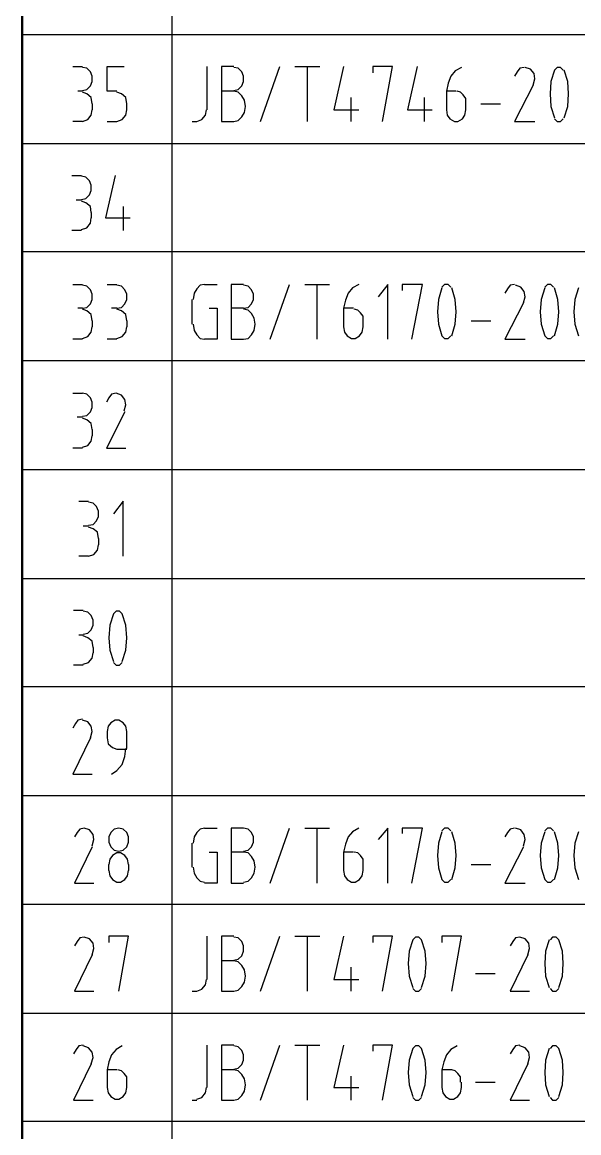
# Model space of a CAD drawing. Header units: millimetres. Extents: x -830 to 4759, y -3917 to 4295.
# Drawn here: x 2959 to 3369, y -1312 to -495 of the extents above; entities that cross this region are included whole.
import ezdxf

# ---------------------------------------------------------------- set-up
doc = ezdxf.new("R2010")
doc.units = ezdxf.units.MM
doc.layers.add('1', color=7, linetype='Continuous')

msp = doc.modelspace()

# ---------------------------------------------------------------- linework, layer by layer
at = {"layer": '1', "color": 0, "lineweight": 50}
for points in [[(2959.08, -423.51), (2959.08, -503.66)], [(2959.08, -503.66), (2959.08, -583.81)], [(2959.08, -583.81), (2959.08, -663.3)], [(2959.08, -663.3), (2959.08, -743.45)], [(2959.08, -743.45), (2959.08, -823.6)], [(2959.08, -823.6), (2959.08, -903.74)], [(2959.08, -903.74), (2959.08, -983.24)], [(2959.08, -983.24), (2959.08, -1063.39)], [(2959.08, -1063.39), (2959.08, -1143.53)], [(2959.08, -1143.53), (2959.08, -1223.68)], [(2959.08, -1223.68), (2959.08, -1303.17)], [(2959.08, -1303.17), (2959.08, -1382.67)]]:
    msp.add_lwpolyline(points, dxfattribs=at)
at = {"layer": '1', "color": 0, "lineweight": 25}
for points in [[(3069.2, -423.51), (3069.2, -503.66)], [(2959.08, -503.66), (4758.8, -503.66)], [(2959.08, -503.66), (4758.8, -503.66)], [(3069.2, -503.66), (3069.2, -583.81)], [(2996.23, -527.12), (3003.39, -527.12)], [(3003.39, -544.71), (3006.65, -544.06), (3009.26, -541.45), (3010.56, -538.2), (3010.56, -534.29), (3009.26, -531.03), (3006.65, -528.42), (3003.39, -527.77)], [(3028.81, -545.36), (3021.64, -545.36), (3021.64, -527.12), (3034.02, -527.12)], [(3095.27, -559.05), (3095.27, -527.12)], [(3114.82, -527.12), (3105.69, -527.12), (3105.69, -567.52)], [(3114.82, -544.71), (3118.07, -544.06), (3120.68, -541.45), (3121.98, -538.2), (3121.98, -534.29), (3120.68, -531.03), (3118.07, -528.42), (3114.82, -527.77)], [(3134.36, -567.52), (3148.7, -527.12)], [(3159.78, -527.12), (3178.02, -527.12)], [(3168.9, -567.52), (3168.9, -527.12)], [(3195.61, -527.12), (3188.45, -559.05), (3206.69, -559.05)], [(3224.29, -567.52), (3231.45, -527.12), (3217.12, -527.12), (3217.12, -531.68)], [(3249.7, -527.12), (3242.53, -559.05), (3260.77, -559.05)], [(3282.28, -527.77), (3277.72, -530.38), (3274.46, -534.29), (3272.5, -539.5), (3271.2, -545.36)], [(3328.54, -527.77), (3325.28, -528.42), (3323.33, -531.03), (3321.37, -534.29)], [(3335.06, -540.8), (3336.36, -536.24), (3335.71, -532.33), (3333.1, -529.07), (3329.19, -527.77)], [(3357.21, -529.73), (3355.26, -527.77), (3352.65, -527.77), (3350.7, -529.73), (3348.09, -538.2), (3347.44, -547.32), (3348.09, -556.44), (3350.7, -564.91)], [(3357.86, -564.91), (3360.47, -556.44), (3361.12, -547.32), (3360.47, -538.2), (3357.86, -529.73)], [(3003.39, -545.36), (3000.13, -545.36)], [(3010.56, -554.49), (3009.91, -549.93), (3006.65, -547.32), (3003.39, -546.02)], [(3035.97, -554.49), (3035.32, -549.93), (3032.06, -547.32), (3028.81, -546.02)], [(3114.82, -545.36), (3105.69, -545.36)], [(3114.82, -567.52), (3118.07, -566.87), (3120.68, -564.26), (3122.64, -561), (3123.29, -556.44), (3122.64, -551.88), (3120.68, -548.62), (3118.07, -546.02), (3114.82, -545.36)], [(3271.2, -545.36), (3271.2, -559.05)], [(3278.37, -545.36), (3271.2, -545.36)], [(3285.54, -554.49), (3285.54, -550.58), (3283.58, -547.97), (3281.63, -546.02), (3279.02, -545.36)], [(3335.06, -540.8), (3321.37, -567.52), (3336.36, -567.52)], [(3010.56, -554.49), (3010.56, -559.05)], [(3035.97, -559.05), (3035.97, -554.49)], [(3200.83, -549.93), (3200.83, -567.52)], [(3254.91, -549.93), (3254.91, -567.52)], [(3285.54, -559.05), (3285.54, -554.49)], [(3296.61, -554.49), (3310.95, -554.49)], [(3003.39, -567.52), (3007.3, -566.22), (3009.91, -562.96), (3010.56, -559.05)], [(3028.81, -567.52), (3032.71, -566.22), (3035.32, -562.96), (3035.97, -559.05)], [(3087.45, -567.52), (3091.36, -566.22), (3093.97, -562.96), (3094.62, -559.05)], [(3271.2, -559.05), (3271.85, -562.96), (3273.81, -565.56), (3277.06, -567.52), (3279.67, -567.52), (3282.93, -565.56), (3284.88, -562.96), (3285.54, -559.05)], [(3003.39, -567.52), (2996.23, -567.52)], [(3021.64, -567.52), (3028.81, -567.52)], [(3084.19, -567.52), (3087.45, -567.52)], [(3105.69, -567.52), (3114.82, -567.52)], [(3350.7, -565.56), (3352.65, -567.52), (3355.26, -567.52), (3357.21, -565.56)], [(2959.08, -583.81), (4758.8, -583.81)], [(2959.08, -583.81), (4758.8, -583.81)], [(3069.2, -583.81), (3069.2, -663.3)], [(2995.57, -607.27), (3002.74, -607.27)], [(3002.74, -624.86), (3006, -624.21), (3008.61, -621.6), (3009.91, -618.34), (3009.91, -614.43), (3008.61, -611.18), (3006, -608.57), (3002.74, -607.92)], [(3027.5, -607.27), (3020.33, -638.54), (3038.58, -638.54)], [(3002.74, -625.51), (2998.83, -625.51)], [(3009.91, -634.63), (3009.26, -630.07), (3006, -627.47), (3002.74, -626.16)], [(3009.91, -634.63), (3009.91, -638.54)], [(3033.37, -630.07), (3033.37, -647.67)], [(3002.74, -647.01), (3006.65, -645.71), (3009.26, -642.45), (3009.91, -638.54)], [(3002.74, -647.67), (2995.57, -647.67)], [(2959.08, -663.3), (4758.8, -663.3)], [(2959.08, -663.3), (4758.8, -663.3)], [(3069.2, -663.3), (3069.2, -743.45)], [(2996.23, -687.41), (3003.39, -687.41)], [(3003.39, -705.01), (3006.65, -704.35), (3009.26, -701.75), (3010.56, -698.49), (3010.56, -694.58), (3009.26, -691.32), (3006.65, -688.72), (3003.39, -688.06)], [(3021.64, -687.41), (3028.81, -687.41)], [(3028.81, -705.01), (3032.06, -704.35), (3034.67, -701.75), (3035.97, -698.49), (3035.97, -694.58), (3034.67, -691.32), (3032.06, -688.72), (3028.81, -688.06)], [(3093.31, -687.41), (3090.06, -688.06), (3087.45, -690.67), (3085.49, -693.93), (3084.84, -698.49)], [(3093.31, -687.41), (3102.44, -687.41)], [(3121.98, -687.41), (3112.86, -687.41), (3112.86, -727.81)], [(3121.98, -705.01), (3125.24, -704.35), (3127.85, -701.75), (3129.15, -698.49), (3129.15, -694.58), (3127.85, -691.32), (3125.24, -688.72), (3121.98, -688.06)], [(3141.53, -727.81), (3155.87, -687.41)], [(3166.94, -687.41), (3185.19, -687.41)], [(3176.07, -727.81), (3176.07, -687.41)], [(3206.69, -687.41), (3202.13, -690.02), (3198.87, -693.93), (3196.92, -699.14), (3195.61, -705.01)], [(3228.19, -727.81), (3228.19, -687.41), (3221.03, -696.54)], [(3245.79, -727.81), (3253.61, -687.41), (3238.62, -687.41), (3238.62, -691.97)], [(3267.94, -690.02), (3265.34, -698.49), (3264.68, -707.61), (3265.34, -716.73), (3267.94, -725.21)], [(3274.46, -689.37), (3272.5, -687.41), (3269.9, -687.41), (3267.94, -689.37)], [(3275.11, -725.21), (3277.72, -716.73), (3278.37, -707.61), (3277.72, -698.49), (3275.11, -690.02)], [(3321.37, -687.41), (3318.12, -688.06), (3316.16, -690.67), (3314.21, -693.93)], [(3327.89, -701.1), (3329.19, -696.54), (3328.54, -692.63), (3325.93, -689.37), (3322.03, -688.06)], [(3343.53, -690.02), (3340.92, -698.49), (3340.27, -707.61), (3340.92, -716.73), (3343.53, -725.21)], [(3350.04, -689.37), (3348.09, -687.41), (3345.48, -687.41), (3343.53, -689.37)], [(3350.7, -725.21), (3353.3, -716.73), (3353.95, -707.61), (3353.3, -698.49), (3350.7, -690.02)], [(3368.29, -690.02), (3365.68, -698.49), (3365.03, -707.61), (3365.68, -716.73), (3368.29, -725.21)], [(3084.19, -716.73), (3084.19, -698.49)], [(3327.89, -701.1), (3314.21, -727.81), (3329.19, -727.81)], [(3003.39, -705.01), (3000.13, -705.01)], [(3010.56, -714.13), (3009.91, -709.57), (3006.65, -706.96), (3003.39, -705.66)], [(3028.81, -705.01), (3024.9, -705.01)], [(3035.97, -714.13), (3035.32, -709.57), (3032.06, -706.96), (3028.81, -705.66)], [(3096.57, -705.01), (3102.44, -705.01), (3102.44, -727.81), (3093.31, -727.81)], [(3121.98, -705.01), (3112.86, -705.01)], [(3121.98, -727.81), (3125.24, -727.16), (3127.85, -724.55), (3129.8, -721.3), (3130.45, -716.73), (3129.8, -712.17), (3127.85, -708.92), (3125.24, -706.31), (3121.98, -705.66)], [(3195.61, -705.01), (3195.61, -718.69)], [(3202.78, -705.01), (3195.61, -705.01)], [(3209.95, -714.78), (3209.95, -710.87), (3208, -708.26), (3206.04, -706.31), (3203.43, -705.66)], [(3003.39, -727.16), (3007.3, -725.86), (3009.91, -722.6), (3010.56, -718.69)], [(3010.56, -714.13), (3010.56, -718.69)], [(3028.81, -727.16), (3032.71, -725.86), (3035.32, -722.6), (3035.97, -718.69)], [(3035.97, -714.13), (3035.97, -718.69)], [(3084.84, -716.73), (3085.49, -721.3), (3087.45, -724.55), (3090.06, -727.16), (3093.31, -727.81)], [(3195.61, -718.69), (3196.27, -722.6), (3198.22, -725.21), (3201.48, -727.16), (3204.09, -727.16), (3207.34, -725.21), (3209.3, -722.6), (3209.95, -718.69)], [(3209.95, -718.69), (3209.95, -714.13)], [(3289.45, -714.13), (3303.78, -714.13)], [(3267.94, -725.21), (3269.9, -727.16), (3272.5, -727.16), (3274.46, -725.21)], [(3343.53, -725.21), (3345.48, -727.16), (3348.09, -727.16), (3350.04, -725.21)], [(3003.39, -727.81), (2996.23, -727.81)], [(3028.81, -727.81), (3021.64, -727.81)], [(3112.86, -727.81), (3121.98, -727.81)], [(2959.08, -743.45), (4758.8, -743.45)], [(2959.08, -743.45), (4758.8, -743.45)], [(3069.2, -743.45), (3069.2, -823.6)], [(2996.23, -767.56), (3003.39, -767.56)], [(3003.39, -784.5), (3006.65, -783.85), (3009.26, -781.24), (3010.56, -777.99), (3010.56, -774.08), (3009.26, -770.82), (3006.65, -768.21), (3003.39, -767.56)], [(3034.02, -780.59), (3035.32, -776.03), (3034.67, -772.12), (3032.06, -768.86), (3028.15, -767.56), (3024.9, -768.21), (3022.94, -770.82), (3020.99, -774.08)], [(3034.67, -781.24), (3020.99, -807.96), (3035.32, -807.96)], [(3003.39, -785.15), (2999.48, -785.15)], [(3010.56, -794.28), (3009.91, -789.71), (3006.65, -787.11), (3003.39, -785.8)], [(3003.39, -807.31), (3007.3, -806), (3009.91, -802.75), (3010.56, -798.84)], [(3010.56, -794.28), (3010.56, -798.84)], [(3003.39, -807.96), (2996.23, -807.96)], [(2959.08, -823.6), (4758.8, -823.6)], [(2959.08, -823.6), (4758.8, -823.6)], [(3069.2, -823.6), (3069.2, -903.74)], [(3000.79, -847.05), (3007.95, -847.05)], [(3007.95, -864.65), (3011.21, -864), (3013.82, -861.39), (3015.12, -858.13), (3015.12, -854.22), (3013.82, -850.96), (3011.21, -848.36), (3007.95, -847.71)], [(3033.37, -887.45), (3033.37, -847.05), (3026.2, -856.18)], [(3007.95, -865.3), (3004.04, -865.3)], [(3015.12, -874.42), (3014.47, -869.86), (3011.21, -867.25), (3007.95, -865.95)], [(3007.95, -887.45), (3011.86, -886.15), (3014.47, -882.89), (3015.12, -878.98)], [(3015.12, -874.42), (3015.12, -878.98)], [(3007.95, -887.45), (3000.79, -887.45)], [(2959.08, -903.74), (4758.8, -903.74)], [(2959.08, -903.74), (4758.8, -903.74)], [(3069.2, -903.74), (3069.2, -983.24)], [(2996.88, -927.2), (3004.04, -927.2)], [(3004.04, -944.79), (3007.3, -944.14), (3009.91, -941.54), (3011.21, -938.28), (3011.21, -934.37), (3009.91, -931.11), (3007.3, -928.5), (3004.04, -927.85)], [(3032.71, -964.99), (3035.32, -956.52), (3035.97, -947.4), (3035.32, -938.28), (3032.71, -929.81), (3030.76, -927.85), (3028.15, -927.85), (3026.2, -929.81), (3023.59, -938.28), (3022.94, -947.4), (3023.59, -956.52), (3026.2, -964.99)], [(3004.04, -945.45), (3000.79, -945.45)], [(3011.21, -954.57), (3010.56, -950.01), (3007.3, -947.4), (3004.04, -946.1)], [(3011.21, -954.57), (3011.21, -958.48)], [(3004.04, -966.95), (3007.95, -965.65), (3010.56, -962.39), (3011.21, -958.48)], [(3004.04, -967.6), (2996.88, -967.6)], [(3026.2, -965.65), (3028.15, -967.6), (3030.76, -967.6), (3032.71, -965.65)], [(2959.08, -983.24), (4758.8, -983.24)], [(2959.08, -983.24), (4758.8, -983.24)], [(3069.2, -983.24), (3069.2, -1063.39)], [(3003.39, -1007.35), (3000.13, -1008), (2998.18, -1010.61), (2996.23, -1013.86)], [(3009.26, -1021.03), (3010.56, -1016.47), (3009.91, -1012.56), (3007.3, -1009.3), (3003.39, -1008)], [(3035.97, -1016.47), (3035.32, -1012.56), (3033.37, -1009.95), (3030.11, -1008), (3027.5, -1008), (3024.24, -1009.95), (3022.29, -1012.56), (3021.64, -1016.47)], [(3009.26, -1021.03), (2996.23, -1047.75), (3010.56, -1047.75)], [(3021.64, -1016.47), (3021.64, -1021.03)], [(3021.64, -1021.03), (3022.29, -1025.59), (3025.55, -1028.2), (3028.81, -1029.5)], [(3035.97, -1028.85), (3035.97, -1016.47)], [(3024.9, -1047.75), (3028.81, -1045.14), (3032.71, -1040.58), (3034.67, -1034.72), (3035.32, -1028.85)], [(3028.81, -1029.5), (3035.97, -1029.5)], [(2959.08, -1063.39), (4758.8, -1063.39)], [(2959.08, -1063.39), (4758.8, -1063.39)], [(3069.2, -1063.39), (3069.2, -1143.53)], [(3010.56, -1100.53), (3011.86, -1095.97), (3011.21, -1092.06), (3008.61, -1088.8), (3004.7, -1087.5), (3001.44, -1088.15), (2999.48, -1090.75), (2997.53, -1094.01)], [(3030.11, -1087.5), (3026.85, -1088.15), (3024.24, -1090.75), (3022.94, -1094.01), (3022.94, -1097.92), (3024.24, -1101.18), (3026.85, -1103.79), (3030.11, -1104.44), (3033.37, -1103.79), (3035.97, -1101.18), (3037.28, -1097.92), (3037.28, -1094.01), (3035.97, -1090.75), (3033.37, -1088.15), (3030.11, -1087.5)], [(3093.31, -1087.5), (3090.06, -1088.15), (3087.45, -1090.75), (3085.49, -1094.01), (3084.84, -1098.57)], [(3093.31, -1087.5), (3102.44, -1087.5)], [(3121.98, -1087.5), (3112.86, -1087.5), (3112.86, -1127.89)], [(3121.98, -1104.44), (3125.24, -1103.79), (3127.85, -1101.18), (3129.15, -1097.92), (3129.15, -1094.01), (3127.85, -1090.75), (3125.24, -1088.15), (3121.98, -1087.5)], [(3141.53, -1127.89), (3155.87, -1087.5)], [(3166.94, -1087.5), (3185.19, -1087.5)], [(3176.07, -1127.89), (3176.07, -1087.5)], [(3206.69, -1087.5), (3202.13, -1090.1), (3198.87, -1094.01), (3196.92, -1099.22), (3195.61, -1105.09)], [(3228.19, -1127.89), (3228.19, -1087.5), (3221.03, -1095.97)], [(3245.79, -1127.89), (3253.61, -1087.5), (3238.62, -1087.5), (3238.62, -1091.4)], [(3267.94, -1090.1), (3265.34, -1098.57), (3264.68, -1107.69), (3265.34, -1116.82), (3267.94, -1125.29)], [(3274.46, -1089.45), (3272.5, -1087.5), (3269.9, -1087.5), (3267.94, -1089.45)], [(3275.11, -1125.29), (3277.72, -1116.82), (3278.37, -1107.69), (3277.72, -1098.57), (3275.11, -1090.1)], [(3321.37, -1087.5), (3318.12, -1088.15), (3316.16, -1090.75), (3314.21, -1094.01)], [(3327.89, -1100.53), (3329.19, -1095.97), (3328.54, -1092.06), (3325.93, -1088.8), (3322.03, -1087.5)], [(3343.53, -1090.1), (3340.92, -1098.57), (3340.27, -1107.69), (3340.92, -1116.82), (3343.53, -1125.29)], [(3350.04, -1089.45), (3348.09, -1087.5), (3345.48, -1087.5), (3343.53, -1089.45)], [(3350.7, -1125.29), (3353.3, -1116.82), (3353.95, -1107.69), (3353.3, -1098.57), (3350.7, -1090.1)], [(3368.29, -1090.1), (3365.68, -1098.57), (3365.03, -1107.69), (3365.68, -1116.82), (3368.29, -1125.29)], [(3010.56, -1101.18), (2997.53, -1127.89), (3011.86, -1127.89)], [(3084.19, -1116.17), (3084.19, -1098.57)], [(3327.89, -1101.18), (3314.21, -1127.89), (3329.19, -1127.89)], [(3037.28, -1114.21), (3036.62, -1110.3), (3034.67, -1107.69), (3031.41, -1105.74), (3028.81, -1105.74), (3025.55, -1107.69), (3023.59, -1110.3), (3022.94, -1114.21)], [(3096.57, -1105.09), (3102.44, -1105.09), (3102.44, -1127.89), (3093.31, -1127.89)], [(3121.98, -1105.09), (3112.86, -1105.09)], [(3121.98, -1127.24), (3125.24, -1126.59), (3127.85, -1123.98), (3129.8, -1120.73), (3130.45, -1116.17), (3129.8, -1111.6), (3127.85, -1108.35), (3125.24, -1105.74), (3121.98, -1105.09)], [(3195.61, -1105.09), (3195.61, -1118.77)], [(3202.78, -1105.09), (3195.61, -1105.09)], [(3209.95, -1114.21), (3209.95, -1110.3), (3208, -1107.69), (3206.04, -1105.74), (3203.43, -1105.09)], [(3022.94, -1118.77), (3022.94, -1114.21)], [(3022.94, -1118.77), (3023.59, -1122.68), (3025.55, -1125.29), (3028.81, -1127.24), (3031.41, -1127.24), (3034.67, -1125.29), (3036.62, -1122.68), (3037.28, -1118.77)], [(3037.28, -1114.21), (3037.28, -1118.77)], [(3084.84, -1116.17), (3085.49, -1120.73), (3087.45, -1123.98), (3090.06, -1126.59), (3093.31, -1127.24)], [(3195.61, -1118.77), (3196.27, -1122.68), (3198.22, -1125.29), (3201.48, -1127.24), (3204.09, -1127.24), (3207.34, -1125.29), (3209.3, -1122.68), (3209.95, -1118.77)], [(3209.95, -1118.77), (3209.95, -1114.21)], [(3289.45, -1114.21), (3303.78, -1114.21)], [(3267.94, -1125.29), (3269.9, -1127.24), (3272.5, -1127.24), (3274.46, -1125.29)], [(3343.53, -1125.29), (3345.48, -1127.24), (3348.09, -1127.24), (3350.04, -1125.29)], [(3112.86, -1127.89), (3121.98, -1127.89)], [(2959.08, -1143.53), (4758.8, -1143.53)], [(2959.08, -1143.53), (4758.8, -1143.53)], [(3069.2, -1143.53), (3069.2, -1223.68)], [(3010.56, -1180.67), (3011.86, -1176.11), (3011.21, -1172.2), (3008.61, -1168.95), (3004.7, -1167.64), (3001.44, -1168.29), (2999.48, -1170.9), (2997.53, -1174.16)], [(3030.11, -1207.39), (3037.28, -1166.99), (3022.94, -1166.99), (3022.94, -1171.55)], [(3095.27, -1198.92), (3095.27, -1166.99)], [(3114.82, -1166.99), (3105.69, -1166.99), (3105.69, -1207.39)], [(3114.82, -1184.58), (3118.07, -1183.93), (3120.68, -1181.33), (3121.98, -1178.07), (3121.98, -1174.16), (3120.68, -1170.9), (3118.07, -1168.29), (3114.82, -1167.64)], [(3134.36, -1207.39), (3148.7, -1166.99)], [(3159.78, -1166.99), (3178.02, -1166.99)], [(3168.9, -1207.39), (3168.9, -1166.99)], [(3195.61, -1166.99), (3188.45, -1198.92), (3206.69, -1198.92)], [(3224.29, -1207.39), (3231.45, -1166.99), (3217.12, -1166.99), (3217.12, -1171.55)], [(3252.96, -1204.78), (3255.56, -1196.31), (3256.21, -1187.19), (3255.56, -1178.07), (3252.96, -1169.6), (3251, -1167.64), (3248.39, -1167.64), (3246.44, -1169.6), (3243.83, -1178.07), (3243.18, -1187.19), (3243.83, -1196.31), (3246.44, -1204.78)], [(3275.11, -1207.39), (3282.28, -1166.99), (3267.94, -1166.99), (3267.94, -1171.55)], [(3331.15, -1180.67), (3332.45, -1176.11), (3331.8, -1172.2), (3329.19, -1168.95), (3325.28, -1167.64), (3322.03, -1168.29), (3320.07, -1170.9), (3318.12, -1174.16)], [(3353.95, -1204.78), (3356.56, -1196.31), (3357.21, -1187.19), (3356.56, -1178.07), (3353.95, -1169.6), (3352, -1167.64), (3349.39, -1167.64), (3347.44, -1169.6)], [(3346.79, -1169.6), (3344.18, -1178.07), (3343.53, -1187.19), (3344.18, -1196.31), (3346.79, -1204.78)], [(3010.56, -1180.67), (2997.53, -1207.39), (3011.86, -1207.39)], [(3331.15, -1180.67), (3318.12, -1207.39), (3332.45, -1207.39)], [(3114.82, -1185.24), (3105.69, -1185.24)], [(3114.82, -1207.39), (3118.07, -1206.74), (3120.68, -1204.13), (3122.64, -1200.87), (3123.29, -1196.31), (3122.64, -1191.75), (3120.68, -1188.49), (3118.07, -1185.89), (3114.82, -1185.24)], [(3200.83, -1189.8), (3200.83, -1207.39)], [(3087.45, -1207.39), (3091.36, -1206.09), (3093.97, -1202.83), (3094.62, -1198.92)], [(3292.7, -1194.36), (3307.04, -1194.36)], [(3084.19, -1207.39), (3087.45, -1207.39)], [(3105.69, -1207.39), (3114.82, -1207.39)], [(3246.44, -1205.43), (3248.39, -1207.39), (3251, -1207.39), (3252.96, -1205.43)], [(3347.44, -1205.43), (3349.39, -1207.39), (3352, -1207.39), (3353.95, -1205.43)], [(2959.08, -1223.68), (4758.8, -1223.68)], [(2959.08, -1223.68), (4758.8, -1223.68)], [(3069.2, -1223.68), (3069.2, -1303.17)], [(3004.04, -1247.14), (3000.79, -1247.79), (2998.83, -1250.4), (2996.88, -1253.65)], [(3009.91, -1260.82), (3011.21, -1256.26), (3010.56, -1252.35), (3007.95, -1249.09), (3004.04, -1247.79)], [(3032.71, -1247.79), (3028.15, -1250.4), (3024.9, -1254.3), (3022.94, -1259.52), (3021.64, -1265.38)], [(3095.27, -1278.41), (3095.27, -1247.14)], [(3114.82, -1247.14), (3105.69, -1247.14), (3105.69, -1287.54)], [(3114.82, -1264.73), (3118.07, -1264.08), (3120.68, -1261.47), (3121.98, -1258.21), (3121.98, -1254.3), (3120.68, -1251.05), (3118.07, -1248.44), (3114.82, -1247.79)], [(3134.36, -1287.54), (3148.7, -1247.14)], [(3159.78, -1247.14), (3178.02, -1247.14)], [(3168.9, -1287.54), (3168.9, -1247.14)], [(3195.61, -1247.14), (3188.45, -1278.41), (3206.69, -1278.41)], [(3224.29, -1287.54), (3231.45, -1247.14), (3217.12, -1247.14), (3217.12, -1251.7)], [(3252.96, -1284.93), (3255.56, -1276.46), (3256.21, -1267.34), (3255.56, -1258.21), (3252.96, -1249.74), (3251, -1247.79), (3248.39, -1247.79), (3246.44, -1249.74), (3243.83, -1258.21), (3243.18, -1267.34), (3243.83, -1276.46), (3246.44, -1284.93)], [(3279.02, -1247.79), (3274.46, -1250.4), (3271.2, -1254.3), (3269.25, -1259.52), (3267.94, -1265.38)], [(3325.28, -1247.14), (3322.03, -1247.79), (3320.07, -1250.4), (3318.12, -1253.65)], [(3331.15, -1260.82), (3332.45, -1256.26), (3331.8, -1252.35), (3329.19, -1249.09), (3325.28, -1247.79)], [(3346.79, -1249.74), (3344.18, -1258.21), (3343.53, -1267.34), (3344.18, -1276.46), (3346.79, -1284.93)], [(3353.95, -1284.93), (3356.56, -1276.46), (3357.21, -1267.34), (3356.56, -1258.21), (3353.95, -1249.74), (3352, -1247.79), (3349.39, -1247.79), (3347.44, -1249.74)], [(3009.91, -1260.82), (2996.88, -1287.54), (3011.21, -1287.54)], [(3021.64, -1265.38), (3021.64, -1278.41)], [(3028.81, -1265.38), (3021.64, -1265.38)], [(3035.97, -1274.5), (3035.97, -1270.59), (3034.02, -1267.99), (3032.06, -1266.03), (3029.46, -1265.38)], [(3114.82, -1265.38), (3105.69, -1265.38)], [(3114.82, -1287.54), (3118.07, -1286.88), (3120.68, -1284.28), (3122.64, -1281.02), (3123.29, -1276.46), (3122.64, -1271.9), (3120.68, -1268.64), (3118.07, -1266.03), (3114.82, -1265.38)], [(3267.94, -1265.38), (3267.94, -1278.41)], [(3275.11, -1265.38), (3267.94, -1265.38)], [(3281.63, -1274.5), (3281.63, -1270.59), (3279.67, -1267.99), (3277.72, -1266.03), (3275.11, -1265.38)], [(3331.15, -1260.82), (3318.12, -1287.54), (3332.45, -1287.54)], [(3035.97, -1278.41), (3035.97, -1274.5)], [(3200.83, -1269.94), (3200.83, -1287.54)], [(3282.28, -1278.41), (3282.28, -1274.5)], [(3292.7, -1274.5), (3307.04, -1274.5)], [(3021.64, -1278.41), (3022.29, -1282.32), (3024.24, -1284.93), (3027.5, -1286.88), (3030.11, -1286.88), (3033.37, -1284.93), (3035.32, -1282.32), (3035.97, -1278.41)], [(3087.45, -1286.88), (3091.36, -1285.58), (3093.97, -1282.32), (3094.62, -1278.41)], [(3267.94, -1278.41), (3268.59, -1282.32), (3270.55, -1284.93), (3273.81, -1286.88), (3276.41, -1286.88), (3279.67, -1284.93), (3281.63, -1282.32), (3282.28, -1278.41)], [(3084.19, -1287.54), (3087.45, -1287.54)], [(3105.69, -1287.54), (3114.82, -1287.54)], [(3246.44, -1285.58), (3248.39, -1287.54), (3251, -1287.54), (3252.96, -1285.58)], [(3347.44, -1285.58), (3349.39, -1287.54), (3352, -1287.54), (3353.95, -1285.58)], [(2959.08, -1303.17), (4758.8, -1303.17)], [(2959.08, -1303.17), (4758.8, -1303.17)], [(3069.2, -1303.17), (3069.2, -1382.67)]]:
    msp.add_lwpolyline(points, dxfattribs=at)

doc.saveas('drawing.dxf')
